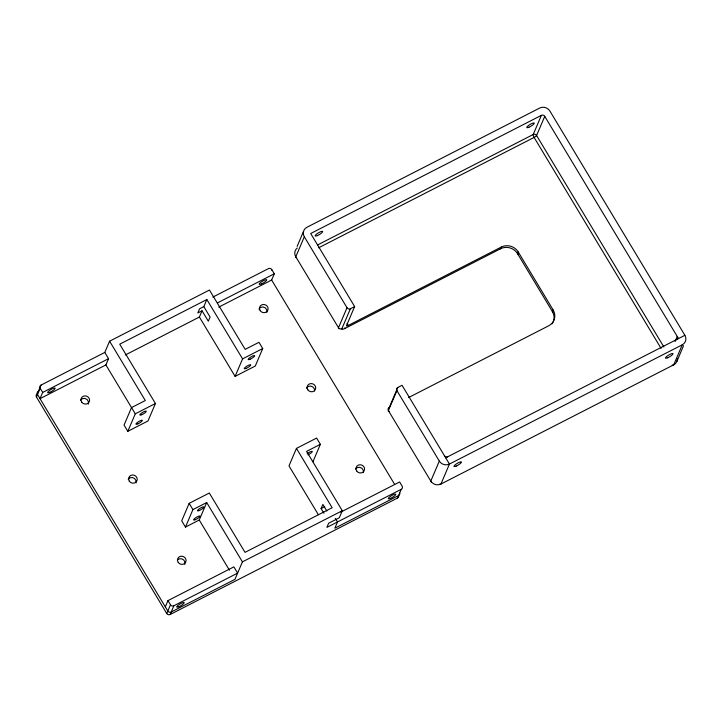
<?xml version="1.0" encoding="UTF-8"?>
<svg xmlns="http://www.w3.org/2000/svg" width="722" height="722" viewBox="0 0 722 722"><rect width="100%" height="100%" fill="white"/><g stroke="black" fill="none" stroke-linecap="round" stroke-linejoin="round"><path stroke-width="1.08" d="M676.92 361.343L683.544 345.667M37.309 393.833L41.037 385.088L104.789 352.435L109.591 341.19L209.461 290.036L245.182 349.367L258.963 342.309L262.727 348.555L255.263 366.045L235.101 376.37L199.389 317.039L202.052 310.794L208.315 321.2L210.093 317.039L203.83 306.624L206.853 299.549L242.565 358.879L235.101 376.37M398.706 495.716A2.491 2.319 23.1 0 1 397.515 498.045L170.139 614.503A2.491 2.319 23.1 0 1 166.764 613.51L36.443 397.001L40.17 388.255A2.491 2.319 23.1 0 1 41.037 385.088M108.553 358.681L42.679 392.425L40.008 398.67L105.89 364.926L108.553 358.681L104.789 352.435M109.591 341.19L145.303 400.529L131.512 407.587L124.058 425.077L127.812 431.323L135.276 413.832L155.438 403.508L119.726 344.177L206.853 299.549M155.438 403.508L147.974 420.998L127.812 431.323M271.562 270.172L271.797 269.622A2.491 2.319 23.1 0 0 268.422 268.629L212.882 297.076M218.739 307.13L271.643 280.028L274.306 273.782L271.797 269.622M297.13 246.401L303.52 231.41M312.906 461.809L320.369 444.319L316.606 438.073L296.444 448.398L332.156 507.728L245.029 552.357L209.317 493.027L189.155 503.351L181.7 520.842L185.455 527.087L199.245 520.02L206.7 502.539L242.421 561.869L234.957 579.36L171.204 612.012A2.491 2.319 23.1 0 1 167.829 611.02L37.508 394.501A2.491 2.319 23.1 0 1 38.374 391.333M439.418 484.218A7.482 2.148 62.9 0 0 440.925 484.047L673.743 364.8L682.263 344.809A7.482 6.967 23.1 0 0 684.88 335.297L549.875 111.007A7.482 6.967 23.1 0 0 539.74 108.029L306.931 227.268A7.482 6.967 23.1 0 0 304.314 236.78L295.785 256.77L338.501 327.725A7.482 1.661 -31 0 0 339.611 328.537M185.455 527.087L192.918 509.597L206.7 502.539M165.32 606.85L167.982 600.605L233.865 566.869L237.619 573.115L173.867 605.767L170.139 614.503M166.764 613.51L170.491 604.765L167.982 600.605M304.314 236.78L347.02 307.743L338.501 327.725A2.491 2.319 23.1 0 0 341.876 328.718L350.405 308.736L354.646 306.561L310.686 233.513L541.374 115.358A2.491 2.319 23.1 0 1 544.749 116.35L678.509 338.564M354.646 306.561L346.479 325.712A2.491 0.551 -31 0 0 348.248 325.46L501.366 247.032A12.464 11.615 23.1 0 1 518.261 251.996L553.115 309.909A12.464 11.615 23.1 0 1 548.756 325.766L408.652 397.524M296.444 448.398L288.99 465.889L318.366 514.696M323.943 513.297L321.1 508.568L322.869 504.398L326.858 511.023M320.369 444.319L306.579 451.376L342.291 510.716L339.277 517.791L328.645 523.233L326.876 527.394L401.252 489.299A2.491 2.319 23.1 0 0 402.118 486.132L399.618 481.971L340.721 512.133M389.266 407.452L397.786 387.461L402.037 385.286L449.454 464.056L440.925 484.047A7.482 6.967 23.1 0 1 430.79 481.06L388.391 410.619A2.491 2.319 23.1 0 1 389.266 407.452A4.982 1.11 -31 0 0 389.23 407.56M397.786 387.461A2.491 2.319 23.1 0 0 396.919 390.638L388.391 410.619A7.482 1.661 -31 0 0 389.51 411.432M541.374 115.358L533.206 134.518L317.563 244.966M544.749 116.35L536.581 135.51A2.491 0.551 -31 0 1 534.099 137.433L318.573 247.827M501.366 247.032L500.653 248.702L345.414 328.212A4.982 1.11 -31 0 1 342.029 329.241M397.515 498.045L401.252 489.299M518.261 251.996L517.548 253.666L552.402 311.579A12.464 11.615 23.1 0 1 552.222 323.763M396.919 390.638L439.319 461.078L430.79 481.06A7.482 1.661 -31 0 0 431.548 481.908M553.115 309.909L552.402 311.579A2.491 0.551 -31 0 0 553.422 311.66M675.106 341.524L677.254 336.488A2.491 2.319 23.1 0 1 676.379 339.656M203.83 306.624L199.579 308.808L197.801 312.969L202.052 310.794M217.412 302.924L274.306 273.782M125.285 354.998L199.389 317.039M242.565 358.879L262.727 348.555M321.1 508.568L324.738 506.7M242.421 561.869L342.291 510.716M445.691 457.811L684.88 335.297M682.263 344.809L449.454 464.056A7.482 6.967 23.1 0 1 439.319 461.078M663.852 346.948L536.581 135.51A2.491 2.319 23.1 0 0 533.206 134.518A2.491 0.713 62.9 0 0 534.099 137.433L661.081 348.383M347.092 323.537L348.248 325.46M271.643 280.028L394.627 484.363M335.351 518.387L337.499 521.952L334.837 528.197L398.58 495.545A2.491 2.319 23.1 0 0 399.645 492.774M105.89 364.926L135.276 413.832M189.155 503.351L192.918 509.597M199.245 520.02L229.452 570.218M40.17 388.255L42.679 392.425M307.175 453.642A3.736 0.83 -31 0 1 312.256 451.44A3.736 0.83 -31 0 1 307.951 454.896M177.305 560.101A4.359 4.061 23.1 0 1 184.76 564.414M128.182 479.237A4.359 4.061 23.1 0 1 136.025 482.828M80.566 400.123A4.359 4.061 23.1 0 1 88.274 404.112M355.558 469.002A4.359 4.061 23.1 0 1 363.392 472.594M306.471 388.165A4.359 4.061 23.1 0 1 314.612 390.99M258.855 309.052A4.359 4.061 23.1 0 1 266.905 312.292M173.867 605.767A2.491 2.319 23.1 0 1 170.491 604.765M36.443 397.001A2.491 2.319 23.1 0 1 37.129 393.941M447.82 456.719A2.491 2.319 23.1 0 1 444.436 455.726M350.405 308.736A2.491 2.319 23.1 0 1 347.02 307.743M297.302 247.953A7.482 6.967 23.1 0 0 295.785 256.77A7.482 1.661 -31 0 0 296.543 257.61M677.371 358.518A7.482 6.967 23.1 0 1 673.743 364.8A7.482 2.148 62.9 0 1 672.227 364.98M341.831 328.853A4.982 1.11 -31 0 1 341.876 328.718M345.414 328.212A2.491 0.713 62.9 0 1 344.547 327.968M499.795 248.449A2.491 0.713 62.9 0 0 500.653 248.702A12.464 11.615 23.1 0 1 517.548 253.666A2.491 0.551 -31 0 0 518.558 253.747M137.857 423.868A3.736 0.83 -31 0 0 142.333 420.357A3.736 0.83 -31 0 0 137.189 422.596A3.736 0.83 -31 0 0 137.857 423.868M141.765 414.708A3.736 0.83 -31 0 0 146.241 411.197A3.736 0.83 -31 0 0 141.097 413.435A3.736 0.83 -31 0 0 141.765 414.708M129.319 481.204A4.359 4.061 23.1 0 0 136.774 481.105A4.359 4.061 23.1 0 0 132.631 474.986A4.359 4.061 23.1 0 0 129.319 481.204M81.694 402.091A4.359 4.061 23.1 0 0 89.158 402.001A4.359 4.061 23.1 0 0 85.006 395.882A4.359 4.061 23.1 0 0 81.694 402.091M260.2 310.668A4.359 4.061 23.1 0 0 267.663 310.568A4.359 4.061 23.1 0 0 263.512 304.449A4.359 4.061 23.1 0 0 260.2 310.668M178.19 562.393A4.359 4.061 23.1 0 0 185.644 562.303A4.359 4.061 23.1 0 0 181.502 556.184A4.359 4.061 23.1 0 0 178.19 562.393M356.686 470.97A4.359 4.061 23.1 0 0 364.15 470.87A4.359 4.061 23.1 0 0 359.998 464.751A4.359 4.061 23.1 0 0 356.686 470.97M307.816 389.781A4.359 4.061 23.1 0 0 315.279 389.681A4.359 4.061 23.1 0 0 311.128 383.562A4.359 4.061 23.1 0 0 307.816 389.781M195.481 519.641A3.736 0.83 -31 0 0 199.976 516.122A3.736 0.83 -31 0 0 194.85 518.342A3.736 0.83 -31 0 0 195.481 519.641M199.389 510.481A3.736 0.83 -31 0 0 203.884 506.961A3.736 0.83 -31 0 0 198.758 509.181A3.736 0.83 -31 0 0 199.389 510.481M246.211 368.373A3.736 0.83 -31 0 0 250.715 364.854A3.736 0.83 -31 0 0 245.579 367.065A3.736 0.83 -31 0 0 246.211 368.373M250.119 359.213A3.736 0.83 -31 0 0 254.622 355.693A3.736 0.83 -31 0 0 249.487 357.904A3.736 0.83 -31 0 0 250.119 359.213M390.503 498.351A4.359 0.975 -31 0 0 395.755 494.245A4.359 0.975 -31 0 0 389.763 496.835A4.359 0.975 -31 0 0 390.503 498.351M261.436 283.927A4.359 0.975 -31 0 0 266.689 279.82A4.359 0.975 -31 0 0 260.696 282.41A4.359 0.975 -31 0 0 261.436 283.927M178.939 606.715A4.359 0.975 -31 0 0 184.191 602.608A4.359 0.975 -31 0 0 178.199 605.198A4.359 0.975 -31 0 0 178.939 606.715M49.872 392.29A4.359 0.975 -31 0 0 55.125 388.174A4.359 0.975 -31 0 0 49.132 390.764A4.359 0.975 -31 0 0 49.872 392.29M528.973 127.207A4.359 0.975 -31 0 0 534.226 123.101A4.359 0.975 -31 0 0 528.233 125.691A4.359 0.975 -31 0 0 528.973 127.207M667.742 357.751A4.359 0.975 -31 0 0 672.994 353.636A4.359 0.975 -31 0 0 667.002 356.226A4.359 0.975 -31 0 0 667.742 357.751M317.409 235.571A4.359 0.975 -31 0 0 322.662 231.464A4.359 0.975 -31 0 0 316.669 234.045A4.359 0.975 -31 0 0 317.409 235.571M456.178 466.105A4.359 0.975 -31 0 0 461.43 461.999A4.359 0.975 -31 0 0 455.438 464.589A4.359 0.975 -31 0 0 456.178 466.105"/></g></svg>
